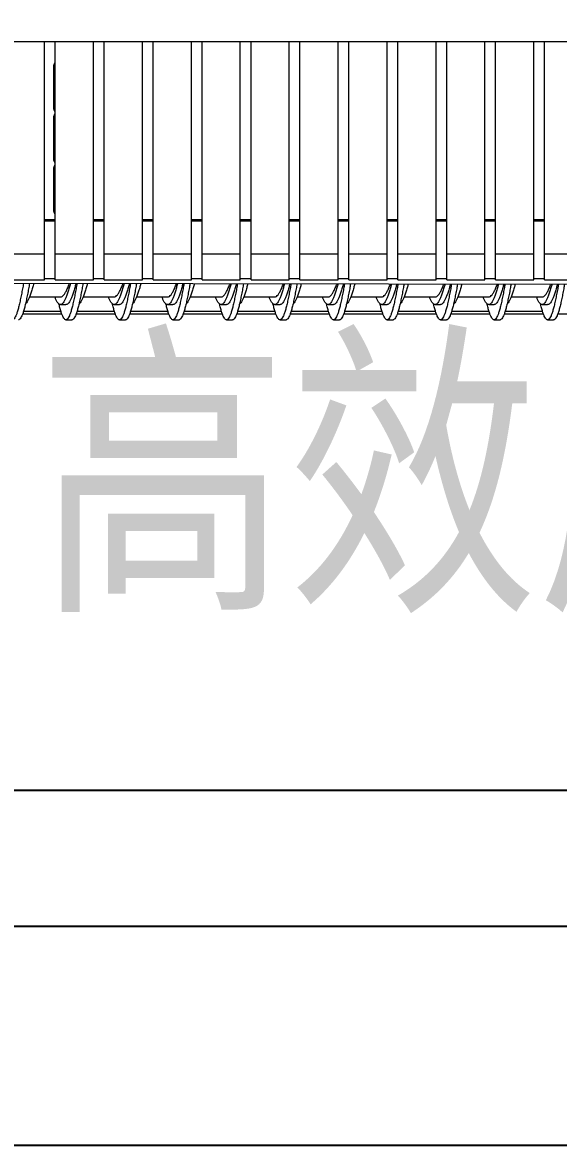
# Model space of a CAD drawing. Extents: x -2187 to 96136, y -11110 to 52208.
# Drawn here: x 48406 to 49107, y 23622 to 25091 of the extents above; entities that cross this region are included whole.
import ezdxf

# ---------------------------------------------------------------- set-up
doc = ezdxf.new("R2010")
doc.units = 0
doc.header["$LTSCALE"] = 1000
doc.header["$MEASUREMENT"] = 0
doc.layers.add('设备型号', color=7, linetype='Continuous')
doc.styles.get("Standard").update_dxf_attribs({"font": 'gbenor.shx', "bigfont": 'gbcbig.shx'})
doc.styles.add('图纸中文说明', font='simplex.shx', dxfattribs={"width": 0.8, "bigfont": 'hztxt.shx'})
doc.dimstyles.new('ISO-25', dxfattribs={"dimscale": 70, "dimtxt": 2.5, "dimasz": 2.5, "dimexe": 1.25, "dimexo": 0.625, "dimtad": 1, "dimtxsty": 'Standard', "dimcen": 2.5, "dimadec": 0, "dimazin": 0, "dimtfac": 1, "dimtmove": 0, "dimatfit": 3, "dimfxl": 0, "dimarcsym": 0})

# ---------------------------------------------------------------- blocks, each defined once
blk = doc.blocks.new('*D138')
at = {"color": 0, "lineweight": -2}
for p, q in [((47340.1, 24729.1), (47340.1, 23998.9)), ((51840.1, 24729.1), (51840.1, 23998.9)), ((51665.1, 24086.4), (47515.1, 24086.4))]:
    blk.add_line(p, q, dxfattribs=at)
at = {"color": 0}
for points in [[(47515.1, 24115.6), (47515.1, 24057.2), (47340.1, 24086.4)], [(51665.1, 24115.6), (51665.1, 24057.2), (51840.1, 24086.4)]]:
    blk.add_solid(points, dxfattribs=at)
at = {"layer": 'Defpoints', "color": 0}
for p in [(47340.1, 24772.8), (51840.1, 24772.8), (47340.1, 24086.4)]:
    blk.add_point(p, dxfattribs=at)
at = {"color": 0, "insert": (49605.7, 24217.7), "char_height": 175, "attachment_point": 5}
blk.add_mtext('4500', dxfattribs=at)
blk = doc.blocks.new('*D140')
at = {"color": 0, "lineweight": -2}
for p, q in [((52096.9, 35905.8), (52902.9, 35905.8)), ((52815.4, 35730.8), (52815.4, 22880.8)), ((46777.2, 22705.8), (52902.9, 22705.8))]:
    blk.add_line(p, q, dxfattribs=at)
at = {"color": 0}
for points in [[(52786.2, 35730.8), (52844.5, 35730.8), (52815.4, 35905.8)], [(52786.2, 22880.8), (52844.5, 22880.8), (52815.4, 22705.8)]]:
    blk.add_solid(points, dxfattribs=at)
at = {"layer": 'Defpoints', "color": 0}
for p in [(52053.1, 35905.8), (46733.5, 22705.8), (52815.4, 22705.8)]:
    blk.add_point(p, dxfattribs=at)
at = {"color": 0, "insert": (52684.1, 29455.8), "char_height": 175, "attachment_point": 5, "rotation": 90}
blk.add_mtext('13200', dxfattribs=at)

msp = doc.modelspace()

# ---------------------------------------------------------------- linework, layer by layer
at = {"color": 7, "linetype": 'Continuous', "lineweight": 15}
for p, q in [((47946.424, 25065.994), (51233.424, 25065.994)), ((48435.117, 24788.058), (48435.117, 25065.994)), ((48449.117, 24788.058), (48449.117, 25065.994)), ((48499.117, 24788.058), (48499.117, 25065.994)), ((48513.117, 24788.058), (48513.117, 25065.994)), ((48563.117, 24788.058), (48563.117, 25065.994)), ((48577.117, 24788.058), (48577.117, 25065.994)), ((48627.117, 24788.058), (48627.117, 25065.994)), ((48641.117, 24788.058), (48641.117, 25065.994)), ((48691.117, 24788.058), (48691.117, 25065.994)), ((48705.117, 24788.058), (48705.117, 25065.994)), ((48755.117, 24788.058), (48755.117, 25065.994)), ((48769.117, 24788.058), (48769.117, 25065.994)), ((48819.117, 24788.058), (48819.117, 25065.994)), ((48833.117, 24788.058), (48833.117, 25065.994)), ((48883.117, 24788.058), (48883.117, 25065.994)), ((48897.117, 24788.058), (48897.117, 25065.994)), ((48947.117, 24788.058), (48947.117, 25065.994)), ((48961.117, 24788.058), (48961.117, 25065.994)), ((49011.117, 24788.058), (49011.117, 25065.994)), ((49025.117, 24788.058), (49025.117, 25065.994)), ((49075.117, 24788.058), (49075.117, 25065.994)), ((49089.117, 24788.058), (49089.117, 25065.994)), ((48446.862, 25034.503), (48446.862, 24978.369)), ((48446.862, 24967.536), (48446.862, 24911.402)), ((48446.862, 24900.569), (48446.862, 24844.435)), ((48449.117, 24857.54), (48446.862, 24857.54)), ((48435.117, 24831.441), (48449.117, 24831.441)), ((48499.117, 24831.441), (48513.117, 24831.441)), ((48563.117, 24831.441), (48577.117, 24831.441)), ((48627.117, 24831.441), (48641.117, 24831.441)), ((48691.117, 24831.441), (48705.117, 24831.441)), ((48755.117, 24831.441), (48769.117, 24831.441)), ((48819.117, 24831.441), (48833.117, 24831.441)), ((48883.117, 24831.441), (48897.117, 24831.441)), ((48947.117, 24831.441), (48961.117, 24831.441)), ((49011.117, 24831.441), (49025.117, 24831.441)), ((49075.117, 24831.441), (49089.117, 24831.441)), ((48435.117, 24788.058), (48385.117, 24788.058)), ((48435.117, 24754.177), (48435.117, 24788.058)), ((48499.117, 24788.058), (48449.117, 24788.058)), ((48449.117, 24754.177), (48449.117, 24788.058)), ((48499.117, 24754.177), (48499.117, 24788.058)), ((48563.117, 24788.058), (48513.117, 24788.058)), ((48513.117, 24754.177), (48513.117, 24788.058)), ((48563.117, 24754.177), (48563.117, 24788.058)), ((48627.117, 24788.058), (48577.117, 24788.058)), ((48577.117, 24754.177), (48577.117, 24788.058)), ((48627.117, 24754.177), (48627.117, 24788.058)), ((48691.117, 24788.058), (48641.117, 24788.058)), ((48641.117, 24754.177), (48641.117, 24788.058)), ((48691.117, 24754.177), (48691.117, 24788.058)), ((48755.117, 24788.058), (48705.117, 24788.058)), ((48705.117, 24754.177), (48705.117, 24788.058)), ((48755.117, 24754.177), (48755.117, 24788.058)), ((48819.117, 24788.058), (48769.117, 24788.058)), ((48769.117, 24754.177), (48769.117, 24788.058)), ((48819.117, 24754.177), (48819.117, 24788.058)), ((48883.117, 24788.058), (48833.117, 24788.058)), ((48833.117, 24754.177), (48833.117, 24788.058)), ((48883.117, 24754.177), (48883.117, 24788.058)), ((48947.117, 24788.058), (48897.117, 24788.058)), ((48897.117, 24754.177), (48897.117, 24788.058)), ((48947.117, 24754.177), (48947.117, 24788.058)), ((49011.117, 24788.058), (48961.117, 24788.058)), ((48961.117, 24754.177), (48961.117, 24788.058)), ((49011.117, 24754.177), (49011.117, 24788.058)), ((49075.117, 24788.058), (49025.117, 24788.058)), ((49025.117, 24754.177), (49025.117, 24788.058)), ((49075.117, 24754.177), (49075.117, 24788.058)), ((49139.117, 24788.058), (49089.117, 24788.058)), ((49089.117, 24754.177), (49089.117, 24788.058)), ((48385.117, 24754.177), (48435.117, 24754.177)), ((48435.117, 24756.04), (48449.117, 24756.04)), ((48449.117, 24754.177), (48499.117, 24754.177)), ((48499.117, 24756.04), (48513.117, 24756.04)), ((48513.117, 24754.177), (48563.117, 24754.177)), ((48563.117, 24756.04), (48577.117, 24756.04)), ((48577.117, 24754.177), (48627.117, 24754.177)), ((48627.117, 24756.04), (48641.117, 24756.04)), ((48641.117, 24754.177), (48691.117, 24754.177)), ((48691.117, 24756.04), (48705.117, 24756.04)), ((48705.117, 24754.177), (48755.117, 24754.177)), ((48755.117, 24756.04), (48769.117, 24756.04)), ((48769.117, 24754.177), (48819.117, 24754.177)), ((48819.117, 24756.04), (48833.117, 24756.04)), ((48833.117, 24754.177), (48883.117, 24754.177)), ((48883.117, 24756.04), (48897.117, 24756.04)), ((48897.117, 24754.177), (48947.117, 24754.177)), ((48947.117, 24756.04), (48961.117, 24756.04)), ((48961.117, 24754.177), (49011.117, 24754.177)), ((49011.117, 24756.04), (49025.117, 24756.04)), ((49025.117, 24754.177), (49075.117, 24754.177)), ((49075.117, 24756.04), (49089.117, 24756.04)), ((49089.117, 24754.177), (49139.117, 24754.177)), ((49512.262, 24747.604), (47940.138, 24750.278)), ((48415.505, 24732.04), (48455.992, 24732.04)), ((48455.992, 24722.116), (48463.049, 24722.116)), ((48485.505, 24732.04), (48525.992, 24732.04)), ((48525.992, 24722.116), (48533.049, 24722.116)), ((48555.505, 24732.04), (48595.992, 24732.04)), ((48595.992, 24722.116), (48603.049, 24722.116)), ((48625.505, 24732.04), (48665.992, 24732.04)), ((48665.992, 24722.116), (48673.049, 24722.116)), ((48695.505, 24732.04), (48735.992, 24732.04)), ((48735.992, 24722.116), (48743.049, 24722.116)), ((48765.505, 24732.04), (48805.992, 24732.04)), ((48805.992, 24722.116), (48813.049, 24722.116)), ((48835.505, 24732.04), (48875.992, 24732.04)), ((48875.992, 24722.116), (48883.049, 24722.116)), ((48905.505, 24732.04), (48945.992, 24732.04)), ((48945.992, 24722.116), (48953.049, 24722.116)), ((48975.505, 24732.04), (49015.992, 24732.04)), ((49015.992, 24722.116), (49023.049, 24722.116)), ((49045.505, 24732.04), (49085.992, 24732.04)), ((49085.992, 24722.116), (49093.049, 24722.116)), ((48457.702, 24709.543), (48406.27, 24709.543)), ((48527.702, 24709.543), (48476.27, 24709.543)), ((48597.702, 24709.543), (48546.27, 24709.543)), ((48667.702, 24709.543), (48616.27, 24709.543)), ((48737.702, 24709.543), (48686.27, 24709.543)), ((48807.702, 24709.543), (48756.27, 24709.543)), ((48877.702, 24709.543), (48826.27, 24709.543)), ((48947.702, 24709.543), (48896.27, 24709.543)), ((49017.702, 24709.543), (48966.27, 24709.543)), ((49087.702, 24709.543), (49036.27, 24709.543)), ((49157.702, 24709.543), (49106.27, 24709.543)), ((48463.049, 24702.116), (48470.935, 24702.116)), ((48533.049, 24702.116), (48540.935, 24702.116)), ((48603.049, 24702.116), (48610.935, 24702.116)), ((48673.049, 24702.116), (48680.935, 24702.116)), ((48743.049, 24702.116), (48750.935, 24702.116)), ((48813.049, 24702.116), (48820.935, 24702.116)), ((48883.049, 24702.116), (48890.935, 24702.116)), ((48953.049, 24702.116), (48960.935, 24702.116)), ((49023.049, 24702.116), (49030.935, 24702.116)), ((49093.049, 24702.116), (49100.935, 24702.116))]:
    msp.add_line(p, q, dxfattribs=at)
at = {"color": 8, "linetype": 'Continuous', "lineweight": 15}
for p, q in [((48449.117, 24858.04), (48446.862, 24858.04)), ((48449.117, 24853.432), (48446.862, 24853.432)), ((48449.117, 24833.011), (48435.117, 24833.011)), ((48513.117, 24833.011), (48499.117, 24833.011)), ((48577.117, 24833.011), (48563.117, 24833.011)), ((48641.117, 24833.011), (48627.117, 24833.011)), ((48705.117, 24833.011), (48691.117, 24833.011)), ((48769.117, 24833.011), (48755.117, 24833.011)), ((48833.117, 24833.011), (48819.117, 24833.011)), ((48897.117, 24833.011), (48883.117, 24833.011)), ((48961.117, 24833.011), (48947.117, 24833.011)), ((49025.117, 24833.011), (49011.117, 24833.011)), ((49089.117, 24833.011), (49075.117, 24833.011)), ((48456.526, 24713.043), (48407.457, 24713.043)), ((48526.526, 24713.043), (48477.457, 24713.043)), ((48596.526, 24713.043), (48547.457, 24713.043)), ((48666.526, 24713.043), (48617.457, 24713.043)), ((48736.526, 24713.043), (48687.457, 24713.043)), ((48806.526, 24713.043), (48757.457, 24713.043)), ((48876.526, 24713.043), (48827.457, 24713.043)), ((48946.526, 24713.043), (48897.457, 24713.043)), ((49016.526, 24713.043), (48967.457, 24713.043)), ((49086.526, 24713.043), (49037.457, 24713.043))]:
    msp.add_line(p, q, dxfattribs=at)
msp.add_lwpolyline([(46733.469, 23622.073), (46733.469, 23909.152), (51841.663, 23909.152), (51841.663, 23622.073)])
at = {"color": 7, "linetype": 'Continuous', "lineweight": 15}
for centre, start, end in [((48451.773, 25034.488), 122.739895, 179.826332), ((48451.773, 24978.644), 180.173668, 237.260105), ((48451.773, 24978.384), 180.173668, 237.260105), ((48451.773, 24967.521), 122.739895, 179.826332), ((48451.773, 24911.677), 180.173668, 237.260105), ((48451.773, 24911.417), 180.173668, 237.260105), ((48451.773, 24900.554), 122.739895, 179.826332), ((48451.773, 24844.71), 180.173668, 237.260105), ((48451.773, 24844.45), 180.173668, 237.260105)]:
    msp.add_arc(centre, 4.91, start, end, dxfattribs=at)
for points, knots in [([(48407.493, 24749.483), (48407.09, 24747.234), (48406.202, 24742.272), (48404.828, 24735.058), (48403.367, 24727.924), (48401.911, 24721.465), (48400.452, 24715.785), (48398.992, 24710.983), (48397.537, 24707.139), (48396.075, 24704.321), (48394.619, 24702.576), (48393.162, 24701.933), (48391.7, 24702.405), (48390.245, 24703.982), (48388.785, 24706.641), (48387.326, 24710.321), (48385.87, 24715.02), (48384.715, 24719.294), (48384.048, 24722.229), (48383.868, 24723.024)], [0, 0, 0, 0, 0.05113944, 0.11285216, 0.17461405, 0.23631335, 0.29805289, 0.35979243, 0.42149173, 0.48325362, 0.54496634, 0.60667906, 0.66844095, 0.73014025, 0.79187979, 0.85361933, 0.91531863, 0.97708052, 1, 1, 1, 1]), ([(48415.376, 24749.47), (48414.974, 24747.226), (48414.087, 24742.267), (48412.714, 24735.058), (48411.252, 24727.924), (48409.797, 24721.465), (48408.338, 24715.786), (48406.878, 24710.982), (48405.423, 24707.145), (48403.961, 24704.301), (48402.504, 24702.651), (48401.496, 24701.961), (48400.972, 24702.142), (48400.934, 24702.155)], [0, 0, 0, 0, 0.08348427, 0.1844317, 0.28545954, 0.38638502, 0.48737632, 0.58836762, 0.6892931, 0.79032094, 0.89126838, 0.99221581, 1, 1, 1, 1]), ([(48421.005, 24749.46), (48420.496, 24747.594), (48419.405, 24743.588), (48417.728, 24738.096), (48415.977, 24733.036), (48414.228, 24728.805), (48412.479, 24725.587), (48411.112, 24723.654), (48410.328, 24723.183), (48410.128, 24723.063)], [0, 0, 0, 0, 0.14032436, 0.30127086, 0.46221735, 0.62308187, 0.78394639, 0.94489289, 1, 1, 1, 1]), ([(48468.982, 24749.379), (48468.481, 24747.54), (48467.397, 24743.562), (48465.728, 24738.097), (48463.977, 24733.032), (48462.228, 24728.817), (48460.479, 24725.54), (48458.728, 24723.285), (48456.977, 24722.107), (48455.228, 24722.038), (48453.479, 24723.07), (48451.728, 24725.207), (48450.055, 24728.152), (48448.967, 24730.808), (48448.463, 24732.04)], [0, 0, 0, 0, 0.07327438, 0.15858148, 0.24388858, 0.32915222, 0.41441587, 0.49972297, 0.58503006, 0.67029371, 0.75555735, 0.84086445, 0.92617155, 1, 1, 1, 1]), ([(48477.471, 24749.364), (48477.076, 24747.156), (48476.195, 24742.233), (48474.828, 24735.059), (48473.367, 24727.924), (48471.911, 24721.465), (48470.452, 24715.785), (48468.992, 24710.983), (48467.537, 24707.139), (48466.075, 24704.321), (48464.619, 24702.576), (48463.162, 24701.933), (48461.7, 24702.405), (48460.245, 24703.982), (48458.785, 24706.641), (48457.326, 24710.321), (48455.87, 24715.02), (48454.715, 24719.294), (48454.048, 24722.229), (48453.868, 24723.024)], [0, 0, 0, 0, 0.05027475, 0.11204371, 0.17386188, 0.2356174, 0.29741321, 0.35920901, 0.42096454, 0.48278271, 0.54455167, 0.60632063, 0.6681388, 0.72989433, 0.79169013, 0.85348594, 0.91524146, 0.97705963, 1, 1, 1, 1]), ([(48455.992, 24732.073), (48456.029, 24732.062), (48456.796, 24731.84), (48458.292, 24732.657), (48460.479, 24734.61), (48462.667, 24737.948), (48464.854, 24742.415), (48466.491, 24746.329), (48467.399, 24748.879), (48467.577, 24749.381)], [0, 0, 0, 0, 0.00966321, 0.19847816, 0.38728674, 0.57609021, 0.76488986, 0.95368694, 1, 1, 1, 1]), ([(48476.036, 24749.367), (48475.536, 24747.532), (48474.453, 24743.558), (48472.785, 24738.098), (48471.034, 24733.032), (48469.285, 24728.82), (48467.537, 24725.531), (48465.785, 24723.317), (48464.288, 24722.18), (48463.376, 24722.233), (48463.048, 24722.252)], [0, 0, 0, 0, 0.11550798, 0.25028213, 0.38505627, 0.51976177, 0.65446727, 0.78924142, 0.92401556, 1, 1, 1, 1]), ([(48485.355, 24749.351), (48484.96, 24747.147), (48484.08, 24742.229), (48482.714, 24735.059), (48481.252, 24727.924), (48479.797, 24721.465), (48478.338, 24715.786), (48476.878, 24710.982), (48475.423, 24707.145), (48473.961, 24704.301), (48472.504, 24702.651), (48471.496, 24701.961), (48470.972, 24702.142), (48470.934, 24702.155)], [0, 0, 0, 0, 0.08211725, 0.18321525, 0.28439379, 0.38546979, 0.48661173, 0.58775366, 0.68882967, 0.7900082, 0.8911062, 0.9922042, 1, 1, 1, 1]), ([(48490.972, 24749.341), (48490.474, 24747.516), (48489.394, 24743.55), (48487.728, 24738.097), (48485.977, 24733.036), (48484.228, 24728.805), (48482.479, 24725.587), (48481.112, 24723.654), (48480.328, 24723.183), (48480.128, 24723.063)], [0, 0, 0, 0, 0.13770919, 0.29914529, 0.46058139, 0.62193527, 0.78328915, 0.94472525, 1, 1, 1, 1]), ([(48538.949, 24749.26), (48538.459, 24747.462), (48537.386, 24743.525), (48535.728, 24738.098), (48533.977, 24733.032), (48532.228, 24728.817), (48530.479, 24725.54), (48528.728, 24723.285), (48526.977, 24722.107), (48525.228, 24722.038), (48523.479, 24723.07), (48521.728, 24725.207), (48520.055, 24728.152), (48518.967, 24730.808), (48518.463, 24732.04)], [0, 0, 0, 0, 0.07178228, 0.15722672, 0.24267117, 0.3280721, 0.41347303, 0.49891748, 0.58436193, 0.66976285, 0.75516378, 0.84060823, 0.92605268, 1, 1, 1, 1]), ([(48547.45, 24749.245), (48547.062, 24747.077), (48546.188, 24742.195), (48544.828, 24735.059), (48543.367, 24727.924), (48541.911, 24721.465), (48540.452, 24715.785), (48538.992, 24710.983), (48537.537, 24707.139), (48536.075, 24704.321), (48534.619, 24702.576), (48533.162, 24701.933), (48531.7, 24702.405), (48530.245, 24703.982), (48528.785, 24706.641), (48527.326, 24710.321), (48525.87, 24715.02), (48524.715, 24719.294), (48524.048, 24722.229), (48523.868, 24723.024)], [0, 0, 0, 0, 0.04940848, 0.11123378, 0.17310833, 0.23492019, 0.29677236, 0.35862453, 0.42043639, 0.48231094, 0.54413624, 0.60596155, 0.6678361, 0.72964796, 0.79150013, 0.8533523, 0.91516415, 0.97703871, 1, 1, 1, 1]), ([(48525.992, 24732.073), (48526.029, 24732.062), (48526.796, 24731.84), (48528.292, 24732.657), (48530.479, 24734.61), (48532.667, 24737.948), (48534.854, 24742.416), (48536.477, 24746.292), (48537.37, 24748.8), (48537.535, 24749.262)], [0, 0, 0, 0, 0.00969903, 0.1992138, 0.38872218, 0.57822543, 0.76772484, 0.95722168, 1, 1, 1, 1]), ([(48546.003, 24749.248), (48545.514, 24747.454), (48544.442, 24743.521), (48542.785, 24738.098), (48541.034, 24733.032), (48539.285, 24728.82), (48537.537, 24725.531), (48535.785, 24723.317), (48534.288, 24722.18), (48533.376, 24722.233), (48533.048, 24722.252)], [0, 0, 0, 0, 0.11325597, 0.24837327, 0.38349056, 0.51853903, 0.65358751, 0.7887048, 0.9238221, 1, 1, 1, 1]), ([(48555.333, 24749.232), (48554.946, 24747.068), (48554.072, 24742.191), (48552.714, 24735.059), (48551.252, 24727.924), (48549.797, 24721.465), (48548.338, 24715.786), (48546.878, 24710.982), (48545.423, 24707.145), (48543.961, 24704.301), (48542.504, 24702.651), (48541.496, 24701.961), (48540.972, 24702.142), (48540.934, 24702.155)], [0, 0, 0, 0, 0.08074616, 0.18199517, 0.28332484, 0.38455183, 0.48584485, 0.58713786, 0.68836486, 0.78969452, 0.89094354, 0.99219255, 1, 1, 1, 1]), ([(48560.939, 24749.222), (48560.452, 24747.437), (48559.383, 24743.513), (48557.728, 24738.097), (48555.977, 24733.036), (48554.228, 24728.805), (48552.479, 24725.587), (48551.112, 24723.654), (48550.328, 24723.183), (48550.128, 24723.063)], [0, 0, 0, 0, 0.13507806, 0.29700675, 0.45893545, 0.62078167, 0.78262789, 0.94455659, 1, 1, 1, 1]), ([(48608.916, 24749.141), (48608.437, 24747.384), (48607.375, 24743.487), (48605.728, 24738.098), (48603.977, 24733.032), (48602.228, 24728.817), (48600.479, 24725.54), (48598.728, 24723.285), (48596.977, 24722.107), (48595.228, 24722.038), (48593.479, 24723.07), (48591.728, 24725.207), (48590.055, 24728.152), (48588.967, 24730.808), (48588.463, 24732.04)], [0, 0, 0, 0, 0.07028535, 0.1558676, 0.24144984, 0.32698849, 0.41252715, 0.49810939, 0.58369163, 0.66923029, 0.75476894, 0.84035118, 0.92593342, 1, 1, 1, 1]), ([(48617.428, 24749.126), (48617.047, 24746.998), (48616.18, 24742.157), (48614.828, 24735.059), (48613.367, 24727.923), (48611.911, 24721.465), (48610.452, 24715.785), (48608.992, 24710.983), (48607.537, 24707.139), (48606.075, 24704.321), (48604.619, 24702.576), (48603.162, 24701.933), (48601.7, 24702.405), (48600.245, 24703.982), (48598.785, 24706.641), (48597.326, 24710.321), (48595.87, 24715.02), (48594.715, 24719.294), (48594.048, 24722.229), (48593.868, 24723.024)], [0, 0, 0, 0, 0.04854062, 0.11042237, 0.17235341, 0.2342217, 0.29613034, 0.35803898, 0.41990727, 0.48183831, 0.54372006, 0.6056018, 0.66753285, 0.72940113, 0.79130977, 0.85321841, 0.9150867, 0.97701774, 1, 1, 1, 1]), ([(48595.992, 24732.073), (48596.029, 24732.062), (48596.796, 24731.84), (48598.292, 24732.657), (48600.479, 24734.611), (48602.667, 24737.947), (48604.854, 24742.417), (48606.462, 24746.255), (48607.342, 24748.721), (48607.492, 24749.143)], [0, 0, 0, 0, 0.00973511, 0.19995491, 0.3901683, 0.58037654, 0.77058092, 0.96078272, 1, 1, 1, 1]), ([(48615.97, 24749.129), (48615.492, 24747.376), (48614.431, 24743.484), (48612.785, 24738.098), (48611.034, 24733.032), (48609.285, 24728.82), (48607.537, 24725.531), (48605.785, 24723.317), (48604.288, 24722.18), (48603.376, 24722.233), (48603.048, 24722.252)], [0, 0, 0, 0, 0.11099247, 0.24645466, 0.38191686, 0.51731006, 0.65270325, 0.78816545, 0.92362764, 1, 1, 1, 1]), ([(48625.312, 24749.113), (48624.931, 24746.989), (48624.065, 24742.152), (48622.714, 24735.059), (48621.252, 24727.923), (48619.797, 24721.465), (48618.338, 24715.786), (48616.878, 24710.982), (48615.423, 24707.145), (48613.961, 24704.301), (48612.504, 24702.651), (48611.496, 24701.961), (48610.972, 24702.142), (48610.934, 24702.155)], [0, 0, 0, 0, 0.07937096, 0.18077145, 0.2822527, 0.38363113, 0.48507568, 0.58652022, 0.68789865, 0.78937991, 0.89078039, 0.99218087, 1, 1, 1, 1]), ([(48630.906, 24749.103), (48630.43, 24747.359), (48629.372, 24743.476), (48627.728, 24738.097), (48625.977, 24733.036), (48624.228, 24728.805), (48622.479, 24725.586), (48621.112, 24723.654), (48620.328, 24723.183), (48620.128, 24723.063)], [0, 0, 0, 0, 0.13243082, 0.29485512, 0.45727943, 0.61962101, 0.78196259, 0.94438689, 1, 1, 1, 1]), ([(48678.883, 24749.022), (48678.415, 24747.305), (48677.364, 24743.45), (48675.728, 24738.098), (48673.977, 24733.032), (48672.228, 24728.817), (48670.479, 24725.54), (48668.728, 24723.285), (48666.977, 24722.107), (48665.228, 24722.038), (48663.479, 24723.07), (48661.728, 24725.207), (48660.055, 24728.152), (48658.967, 24730.808), (48658.463, 24732.04)], [0, 0, 0, 0, 0.0687836, 0.15450408, 0.24022456, 0.32590139, 0.41157821, 0.49729869, 0.58301918, 0.668696, 0.75437282, 0.8400933, 0.92581379, 1, 1, 1, 1]), ([(48687.407, 24749.007), (48687.033, 24746.919), (48686.173, 24742.118), (48684.828, 24735.059), (48683.367, 24727.923), (48681.911, 24721.465), (48680.452, 24715.785), (48678.992, 24710.983), (48677.537, 24707.139), (48676.075, 24704.321), (48674.619, 24702.576), (48673.162, 24701.933), (48671.7, 24702.405), (48670.245, 24703.982), (48668.785, 24706.641), (48667.326, 24710.321), (48665.87, 24715.02), (48664.715, 24719.294), (48664.048, 24722.229), (48663.868, 24723.024)], [0, 0, 0, 0, 0.04767118, 0.10960948, 0.17159711, 0.23352194, 0.29548715, 0.35745236, 0.41937718, 0.48136482, 0.54330311, 0.60524141, 0.66722904, 0.72915386, 0.79111907, 0.85308429, 0.91500911, 0.97699674, 1, 1, 1, 1]), ([(48665.992, 24732.073), (48666.029, 24732.062), (48666.796, 24731.84), (48668.292, 24732.657), (48670.479, 24734.611), (48672.667, 24737.947), (48674.854, 24742.418), (48676.448, 24746.218), (48677.313, 24748.643), (48677.449, 24749.024)], [0, 0, 0, 0, 0.00977146, 0.20070156, 0.39162522, 0.58254371, 0.77345833, 0.96437036, 1, 1, 1, 1]), ([(48685.937, 24749.01), (48685.47, 24747.297), (48684.42, 24743.446), (48682.785, 24738.099), (48681.034, 24733.032), (48679.285, 24728.82), (48677.537, 24725.531), (48675.785, 24723.317), (48674.288, 24722.18), (48673.376, 24722.233), (48673.048, 24722.252)], [0, 0, 0, 0, 0.10871738, 0.24452624, 0.3803351, 0.51607479, 0.65181447, 0.78762334, 0.9234322, 1, 1, 1, 1]), ([(48695.29, 24748.994), (48694.917, 24746.91), (48694.058, 24742.114), (48692.714, 24735.059), (48691.252, 24727.923), (48689.797, 24721.465), (48688.338, 24715.786), (48686.878, 24710.982), (48685.423, 24707.145), (48683.961, 24704.301), (48682.504, 24702.651), (48681.496, 24701.961), (48680.972, 24702.142), (48680.934, 24702.155)], [0, 0, 0, 0, 0.07799164, 0.17954405, 0.28117735, 0.38270766, 0.4843042, 0.58590073, 0.68743105, 0.78906435, 0.89061675, 0.99216916, 1, 1, 1, 1]), ([(48700.873, 24748.984), (48700.408, 24747.281), (48699.361, 24743.438), (48697.728, 24738.098), (48695.977, 24733.035), (48694.228, 24728.805), (48692.479, 24725.586), (48691.112, 24723.654), (48690.328, 24723.183), (48690.128, 24723.063)], [0, 0, 0, 0, 0.12976732, 0.29269028, 0.45561324, 0.61845322, 0.7812932, 0.94421616, 1, 1, 1, 1]), ([(48748.85, 24748.903), (48748.393, 24747.227), (48747.353, 24743.413), (48745.728, 24738.099), (48743.977, 24733.032), (48742.228, 24728.817), (48740.479, 24725.54), (48738.728, 24723.285), (48736.977, 24722.107), (48735.228, 24722.038), (48733.479, 24723.07), (48731.728, 24725.207), (48730.055, 24728.152), (48728.967, 24730.808), (48728.463, 24732.04)], [0, 0, 0, 0, 0.067276982, 0.153136153, 0.238995323, 0.324810762, 0.410626201, 0.496485371, 0.582344542, 0.66815998, 0.753975419, 0.839834589, 0.92569376, 1, 1, 1, 1]), ([(48757.385, 24748.888), (48757.019, 24746.84), (48756.166, 24742.08), (48754.828, 24735.059), (48753.367, 24727.923), (48751.911, 24721.465), (48750.452, 24715.785), (48748.992, 24710.983), (48747.537, 24707.139), (48746.075, 24704.321), (48744.619, 24702.576), (48743.162, 24701.933), (48741.7, 24702.405), (48740.245, 24703.982), (48738.785, 24706.641), (48737.326, 24710.321), (48735.87, 24715.02), (48734.715, 24719.294), (48734.048, 24722.229), (48733.868, 24723.024)], [0, 0, 0, 0, 0.04680016, 0.1087951, 0.17083943, 0.23282089, 0.29484278, 0.35686466, 0.41884613, 0.48089046, 0.5428854, 0.60488035, 0.66692468, 0.72890614, 0.79092802, 0.85294991, 0.91493137, 0.9769757, 1, 1, 1, 1]), ([(48735.992, 24732.073), (48736.029, 24732.062), (48736.796, 24731.84), (48738.292, 24732.657), (48740.479, 24734.611), (48742.667, 24737.947), (48744.854, 24742.42), (48746.434, 24746.18), (48747.285, 24748.564), (48747.406, 24748.905)], [0, 0, 0, 0, 0.009808084, 0.201453805, 0.393093056, 0.584727124, 0.776357304, 0.96798489, 1, 1, 1, 1]), ([(48755.904, 24748.891), (48755.448, 24747.219), (48754.409, 24743.409), (48752.785, 24738.099), (48751.034, 24733.031), (48749.285, 24728.82), (48747.537, 24725.531), (48745.785, 24723.317), (48744.288, 24722.18), (48743.376, 24722.233), (48743.048, 24722.252)], [0, 0, 0, 0, 0.10643061, 0.24258792, 0.37874522, 0.51483318, 0.65092113, 0.78707844, 0.92323575, 1, 1, 1, 1]), ([(48765.269, 24748.875), (48764.903, 24746.832), (48764.051, 24742.076), (48762.714, 24735.06), (48761.252, 24727.923), (48759.797, 24721.465), (48758.338, 24715.786), (48756.878, 24710.982), (48755.423, 24707.145), (48753.961, 24704.301), (48752.504, 24702.651), (48751.496, 24701.961), (48750.972, 24702.142), (48750.934, 24702.155)], [0, 0, 0, 0, 0.07660819, 0.17831297, 0.28009877, 0.38178143, 0.48353041, 0.58527939, 0.68696205, 0.78874784, 0.89045263, 0.99215741, 1, 1, 1, 1]), ([(48770.84, 24748.865), (48770.386, 24747.202), (48769.35, 24743.401), (48767.728, 24738.098), (48765.977, 24733.035), (48764.228, 24728.805), (48762.479, 24725.586), (48761.112, 24723.654), (48760.328, 24723.183), (48760.128, 24723.063)], [0, 0, 0, 0, 0.127087426, 0.290512111, 0.453936795, 0.617278241, 0.780619686, 0.94404437, 1, 1, 1, 1]), ([(48818.817, 24748.784), (48818.371, 24747.149), (48817.342, 24743.375), (48815.728, 24738.099), (48813.977, 24733.032), (48812.228, 24728.817), (48810.479, 24725.54), (48808.728, 24723.285), (48806.977, 24722.107), (48805.228, 24722.038), (48803.479, 24723.07), (48801.728, 24725.207), (48800.055, 24728.152), (48798.967, 24730.808), (48798.463, 24732.04)], [0, 0, 0, 0, 0.06576548, 0.15176379, 0.2377621, 0.3237166, 0.40967111, 0.49566941, 0.58166772, 0.66762223, 0.75357673, 0.83957504, 0.92557334, 1, 1, 1, 1]), ([(48827.364, 24748.769), (48827.004, 24746.762), (48826.159, 24742.042), (48824.828, 24735.06), (48823.367, 24727.923), (48821.911, 24721.465), (48820.452, 24715.785), (48818.992, 24710.983), (48817.537, 24707.139), (48816.075, 24704.321), (48814.619, 24702.576), (48813.162, 24701.933), (48811.7, 24702.405), (48810.245, 24703.982), (48808.785, 24706.641), (48807.326, 24710.321), (48805.87, 24715.02), (48804.715, 24719.294), (48804.048, 24722.229), (48803.868, 24723.024)], [0, 0, 0, 0, 0.04592753, 0.10797923, 0.17008036, 0.23211856, 0.29419723, 0.3562759, 0.4183141, 0.48041523, 0.54246693, 0.60451863, 0.66661976, 0.72865796, 0.79073663, 0.85281529, 0.91485349, 0.97695462, 1, 1, 1, 1]), ([(48805.992, 24732.073), (48806.029, 24732.062), (48806.796, 24731.84), (48808.292, 24732.657), (48810.479, 24734.611), (48812.667, 24737.946), (48814.854, 24742.421), (48816.419, 24746.143), (48817.256, 24748.485), (48817.364, 24748.786)], [0, 0, 0, 0, 0.00984498, 0.20221171, 0.39457194, 0.58692697, 0.77927809, 0.97162662, 1, 1, 1, 1]), ([(48825.871, 24748.772), (48825.426, 24747.141), (48824.398, 24743.372), (48822.785, 24738.099), (48821.034, 24733.031), (48819.285, 24728.82), (48817.537, 24725.531), (48815.785, 24723.317), (48814.288, 24722.18), (48813.376, 24722.233), (48813.048, 24722.252)], [0, 0, 0, 0, 0.10413208, 0.24063962, 0.37714717, 0.51358518, 0.6500232, 0.78653074, 0.92303829, 1, 1, 1, 1]), ([(48835.247, 24748.756), (48834.888, 24746.753), (48834.044, 24742.037), (48832.714, 24735.06), (48831.252, 24727.923), (48829.797, 24721.465), (48828.338, 24715.786), (48826.878, 24710.982), (48825.423, 24707.145), (48823.961, 24704.301), (48822.504, 24702.651), (48821.496, 24701.961), (48820.972, 24702.142), (48820.934, 24702.155)], [0, 0, 0, 0, 0.07522057, 0.17707819, 0.27901695, 0.38085241, 0.48275429, 0.58465617, 0.68649163, 0.78843039, 0.89028801, 0.99214562, 1, 1, 1, 1]), ([(48840.807, 24748.746), (48840.364, 24747.124), (48839.339, 24743.364), (48837.728, 24738.098), (48835.977, 24733.035), (48834.228, 24728.805), (48832.479, 24725.586), (48831.112, 24723.654), (48830.328, 24723.183), (48830.128, 24723.063)], [0, 0, 0, 0, 0.12439097, 0.28832048, 0.45224999, 0.616096, 0.77994201, 0.94387152, 1, 1, 1, 1]), ([(48888.784, 24748.665), (48888.349, 24747.07), (48887.331, 24743.338), (48885.728, 24738.1), (48883.977, 24733.032), (48882.228, 24728.817), (48880.479, 24725.54), (48878.728, 24723.285), (48876.977, 24722.107), (48875.228, 24722.038), (48873.479, 24723.07), (48871.728, 24725.207), (48870.055, 24728.152), (48868.967, 24730.808), (48868.463, 24732.04)], [0, 0, 0, 0, 0.06424908, 0.15038697, 0.23652487, 0.32261889, 0.40871291, 0.49485081, 0.5809887, 0.66708273, 0.75317675, 0.83931464, 0.92545254, 1, 1, 1, 1]), ([(48897.342, 24748.65), (48896.99, 24746.683), (48896.152, 24742.003), (48894.828, 24735.06), (48893.367, 24727.923), (48891.911, 24721.465), (48890.452, 24715.785), (48888.992, 24710.983), (48887.537, 24707.139), (48886.075, 24704.321), (48884.619, 24702.576), (48883.162, 24701.933), (48881.7, 24702.405), (48880.245, 24703.982), (48878.785, 24706.641), (48877.326, 24710.321), (48875.87, 24715.02), (48874.715, 24719.294), (48874.048, 24722.229), (48873.868, 24723.024)], [0, 0, 0, 0, 0.04505331, 0.10716187, 0.1693199, 0.23141495, 0.2935505, 0.35568605, 0.4177811, 0.47993913, 0.54204769, 0.60415625, 0.66631428, 0.72840933, 0.79054488, 0.85268043, 0.91477547, 0.97693351, 1, 1, 1, 1]), ([(48875.992, 24732.073), (48876.029, 24732.062), (48876.796, 24731.84), (48878.292, 24732.657), (48880.479, 24734.611), (48882.667, 24737.946), (48884.854, 24742.422), (48886.405, 24746.106), (48887.228, 24748.406), (48887.321, 24748.667)], [0, 0, 0, 0, 0.00988216, 0.20297534, 0.39606199, 0.58914343, 0.78222095, 0.97529585, 1, 1, 1, 1]), ([(48895.838, 24748.653), (48895.404, 24747.062), (48894.387, 24743.334), (48892.785, 24738.1), (48891.034, 24733.031), (48889.285, 24728.82), (48887.537, 24725.531), (48885.785, 24723.317), (48884.288, 24722.18), (48883.376, 24722.233), (48883.048, 24722.252)], [0, 0, 0, 0, 0.10182169, 0.23868128, 0.37554087, 0.51233075, 0.64912063, 0.78598022, 0.92283981, 1, 1, 1, 1]), ([(48905.226, 24748.637), (48904.874, 24746.674), (48904.037, 24741.999), (48902.714, 24735.06), (48901.252, 24727.923), (48899.797, 24721.465), (48898.338, 24715.786), (48896.878, 24710.982), (48895.423, 24707.145), (48893.961, 24704.301), (48892.504, 24702.651), (48891.496, 24701.961), (48890.972, 24702.142), (48890.934, 24702.155)], [0, 0, 0, 0, 0.07382878, 0.175839693, 0.277931866, 0.379920591, 0.481975834, 0.584031078, 0.686019802, 0.788111976, 0.890122889, 0.992133802, 1, 1, 1, 1]), ([(48910.774, 24748.627), (48910.342, 24747.046), (48909.328, 24743.327), (48907.728, 24738.099), (48905.977, 24733.035), (48904.228, 24728.805), (48902.479, 24725.586), (48901.112, 24723.654), (48900.328, 24723.183), (48900.128, 24723.063)], [0, 0, 0, 0, 0.12167781, 0.28611527, 0.45055273, 0.61490643, 0.77926014, 0.9436976, 1, 1, 1, 1]), ([(48958.751, 24748.546), (48958.327, 24746.992), (48957.32, 24743.301), (48955.728, 24738.1), (48953.977, 24733.032), (48952.228, 24728.817), (48950.479, 24725.54), (48948.728, 24723.285), (48946.977, 24722.107), (48945.228, 24722.038), (48943.479, 24723.07), (48941.728, 24725.207), (48940.055, 24728.152), (48938.967, 24730.808), (48938.463, 24732.04)], [0, 0, 0, 0, 0.06272774, 0.14900568, 0.23528362, 0.32151761, 0.4077516, 0.49402954, 0.58030748, 0.66654147, 0.75277546, 0.8390534, 0.92533134, 1, 1, 1, 1]), ([(48967.321, 24748.531), (48966.976, 24746.604), (48966.145, 24741.965), (48964.828, 24735.06), (48963.367, 24727.923), (48961.911, 24721.465), (48960.452, 24715.785), (48958.992, 24710.983), (48957.537, 24707.139), (48956.075, 24704.321), (48954.619, 24702.576), (48953.162, 24701.933), (48951.7, 24702.405), (48950.245, 24703.982), (48948.785, 24706.641), (48947.326, 24710.321), (48945.87, 24715.02), (48944.715, 24719.294), (48944.048, 24722.229), (48943.868, 24723.024)], [0, 0, 0, 0, 0.04417748, 0.106343, 0.16855804, 0.23071004, 0.29290258, 0.35509512, 0.41724711, 0.47946216, 0.54162768, 0.6037932, 0.66600824, 0.72816024, 0.79035278, 0.85254531, 0.91469731, 0.97691235, 1, 1, 1, 1]), ([(48945.992, 24732.073), (48946.029, 24732.062), (48946.796, 24731.84), (48948.292, 24732.656), (48950.479, 24734.611), (48952.667, 24737.945), (48954.854, 24742.424), (48956.391, 24746.069), (48957.199, 24748.327), (48957.278, 24748.548)], [0, 0, 0, 0, 0.00991962, 0.20374476, 0.39756334, 0.59137669, 0.78518611, 0.9789929, 1, 1, 1, 1]), ([(48965.805, 24748.534), (48965.382, 24746.984), (48964.376, 24743.297), (48962.785, 24738.1), (48961.034, 24733.031), (48959.285, 24728.82), (48957.537, 24725.531), (48955.785, 24723.317), (48954.288, 24722.18), (48953.376, 24722.233), (48953.048, 24722.252)], [0, 0, 0, 0, 0.09949936, 0.23671281, 0.37392627, 0.51106983, 0.6482134, 0.78542685, 0.9226403, 1, 1, 1, 1]), ([(48975.204, 24748.518), (48974.86, 24746.595), (48974.029, 24741.961), (48972.714, 24735.06), (48971.252, 24727.923), (48969.797, 24721.465), (48968.338, 24715.786), (48966.878, 24710.982), (48965.423, 24707.145), (48963.961, 24704.301), (48962.504, 24702.651), (48961.496, 24701.961), (48960.972, 24702.142), (48960.934, 24702.155)], [0, 0, 0, 0, 0.07243279, 0.17459746, 0.27684352, 0.37898597, 0.48119503, 0.5834041, 0.68554655, 0.7877926, 0.88995727, 0.99212195, 1, 1, 1, 1]), ([(48980.741, 24748.508), (48980.321, 24746.967), (48979.317, 24743.289), (48977.728, 24738.099), (48975.977, 24733.035), (48974.228, 24728.805), (48972.479, 24725.586), (48971.112, 24723.654), (48970.328, 24723.183), (48970.128, 24723.063)], [0, 0, 0, 0, 0.11894777, 0.28389635, 0.44884492, 0.61370947, 0.77857403, 0.9435226, 1, 1, 1, 1]), ([(49028.718, 24748.427), (49028.305, 24746.913), (49027.309, 24743.263), (49025.728, 24738.1), (49023.977, 24733.032), (49022.228, 24728.818), (49020.479, 24725.54), (49018.728, 24723.285), (49016.977, 24722.107), (49015.228, 24722.038), (49013.479, 24723.07), (49011.728, 24725.207), (49010.055, 24728.152), (49008.967, 24730.808), (49008.463, 24732.04)], [0, 0, 0, 0, 0.061201451, 0.147619887, 0.234038323, 0.320412743, 0.406787162, 0.493205599, 0.579624035, 0.665998455, 0.752372874, 0.83879131, 0.925209747, 1, 1, 1, 1]), ([(49037.299, 24748.412), (49036.961, 24746.525), (49036.137, 24741.927), (49034.828, 24735.06), (49033.367, 24727.923), (49031.911, 24721.465), (49030.452, 24715.785), (49028.992, 24710.983), (49027.537, 24707.139), (49026.075, 24704.321), (49024.619, 24702.576), (49023.162, 24701.933), (49021.7, 24702.405), (49020.245, 24703.982), (49018.785, 24706.641), (49017.326, 24710.321), (49015.87, 24715.02), (49014.715, 24719.294), (49014.048, 24722.229), (49013.868, 24723.024)], [0, 0, 0, 0, 0.04330005, 0.10552263, 0.16779479, 0.23000384, 0.29225347, 0.3545031, 0.41671215, 0.47898431, 0.5412069, 0.60342948, 0.66570164, 0.72791069, 0.79016032, 0.85240995, 0.914619, 0.97689116, 1, 1, 1, 1]), ([(49015.992, 24732.073), (49016.029, 24732.062), (49016.796, 24731.84), (49018.292, 24732.656), (49020.479, 24734.611), (49022.667, 24737.945), (49024.854, 24742.425), (49026.377, 24746.031), (49027.17, 24748.248), (49027.235, 24748.429)], [0, 0, 0, 0, 0.009957368, 0.204520029, 0.39907612, 0.59362695, 0.788173833, 0.982718083, 1, 1, 1, 1]), ([(49035.772, 24748.415), (49035.36, 24746.906), (49034.365, 24743.26), (49032.785, 24738.101), (49031.034, 24733.031), (49029.285, 24728.82), (49027.537, 24725.531), (49025.785, 24723.317), (49024.288, 24722.18), (49023.376, 24722.233), (49023.048, 24722.252)], [0, 0, 0, 0, 0.09716499, 0.23473414, 0.37230329, 0.50980238, 0.64730146, 0.78487061, 0.92243976, 1, 1, 1, 1]), ([(49045.183, 24748.399), (49044.845, 24746.516), (49044.022, 24741.922), (49042.714, 24735.06), (49041.252, 24727.923), (49039.797, 24721.465), (49038.338, 24715.786), (49036.878, 24710.982), (49035.423, 24707.145), (49033.961, 24704.301), (49032.504, 24702.651), (49031.496, 24701.961), (49030.972, 24702.142), (49030.934, 24702.155)], [0, 0, 0, 0, 0.07103259, 0.17335148, 0.27575188, 0.37804852, 0.48041188, 0.58277523, 0.68507187, 0.78747227, 0.88979116, 0.99211005, 1, 1, 1, 1]), ([(49050.708, 24748.389), (49050.299, 24746.889), (49049.306, 24743.252), (49047.728, 24738.1), (49045.977, 24733.035), (49044.228, 24728.805), (49042.479, 24725.586), (49041.112, 24723.654), (49040.328, 24723.183), (49040.128, 24723.063)], [0, 0, 0, 0, 0.11620072, 0.28166359, 0.44712646, 0.61250505, 0.77788364, 0.94334651, 1, 1, 1, 1]), ([(49098.685, 24748.308), (49098.283, 24746.835), (49097.298, 24743.226), (49095.728, 24738.101), (49093.977, 24733.031), (49092.228, 24728.818), (49090.479, 24725.54), (49088.728, 24723.285), (49086.977, 24722.107), (49085.228, 24722.038), (49083.479, 24723.07), (49081.728, 24725.207), (49080.055, 24728.152), (49078.967, 24730.808), (49078.463, 24732.04)], [0, 0, 0, 0, 0.05967018, 0.14622957, 0.23278897, 0.31930427, 0.40581958, 0.49237897, 0.57893836, 0.66545367, 0.75196897, 0.83852836, 0.92508776, 1, 1, 1, 1]), ([(49107.278, 24748.293), (49106.947, 24746.446), (49106.13, 24741.888), (49104.828, 24735.061), (49103.367, 24727.923), (49101.911, 24721.465), (49100.452, 24715.785), (49098.992, 24710.983), (49097.537, 24707.139), (49096.075, 24704.321), (49094.619, 24702.576), (49093.162, 24701.933), (49091.7, 24702.405), (49090.245, 24703.982), (49088.785, 24706.641), (49087.326, 24710.321), (49085.87, 24715.02), (49084.715, 24719.294), (49084.048, 24722.229), (49083.868, 24723.024)], [0, 0, 0, 0, 0.042421, 0.10470076, 0.16703013, 0.22929635, 0.29160317, 0.35391, 0.41617621, 0.47850558, 0.54078534, 0.6030651, 0.66539447, 0.72766069, 0.78996751, 0.85227434, 0.91454055, 0.97686993, 1, 1, 1, 1]), ([(49085.992, 24732.073), (49086.029, 24732.062), (49086.796, 24731.84), (49088.292, 24732.656), (49090.479, 24734.611), (49092.667, 24737.945), (49094.854, 24742.427), (49096.362, 24745.994), (49097.142, 24748.169), (49097.192, 24748.31)], [0, 0, 0, 0, 0.0099954, 0.20530122, 0.40060045, 0.5958944, 0.79118438, 0.98647173, 1, 1, 1, 1]), ([(49105.739, 24748.296), (49105.338, 24746.827), (49104.354, 24743.222), (49102.785, 24738.101), (49101.034, 24733.031), (49099.285, 24728.82), (49097.537, 24725.531), (49095.785, 24723.317), (49094.288, 24722.18), (49093.376, 24722.233), (49093.048, 24722.252)], [0, 0, 0, 0, 0.09481848, 0.23274518, 0.37067188, 0.50852833, 0.64638478, 0.78431148, 0.92223818, 1, 1, 1, 1]), ([(49115.161, 24748.28), (49114.831, 24746.437), (49114.015, 24741.884), (49112.714, 24735.061), (49111.252, 24727.923), (49109.797, 24721.465), (49108.338, 24715.786), (49106.878, 24710.982), (49105.423, 24707.145), (49103.961, 24704.301), (49102.504, 24702.651), (49101.496, 24701.961), (49100.972, 24702.142), (49100.934, 24702.155)], [0, 0, 0, 0, 0.06962815, 0.17210174, 0.27465695, 0.37710824, 0.47962635, 0.58214446, 0.68459575, 0.78715096, 0.88962454, 0.99209813, 1, 1, 1, 1])]:
    msp.add_open_spline(points, degree=3, knots=knots, dxfattribs=at)
at = {"layer": '设备型号', "color": 6}
msp.add_line((58819.616, 23622.073), (39073.688, 23622.073), dxfattribs=at)

# ---------------------------------------------------------------- texts
at = {"color": 1, "insert": (50717.398, 24318.456), "char_height": 300, "width": 2428.892, "attachment_point": 9, "style": '图纸中文说明'}
msp.add_mtext('{\\fSimSun|b0|i0|c134|p2;高效展平送布机}', dxfattribs=at)

# ---------------------------------------------------------------- dimensions: what is measured, and where the dimension line sits
at = {"color": 1}
for base, p1, p2, angle, picture, middle in [((52815.373, 22705.848), (52053.107, 35905.844), (46733.469, 22705.848), 90, '*D140', (52815.373, 29455.846)), ((47340.112, 24086.415), (51840.112, 24772.823), (47340.112, 24772.823), 180, '*D138', (49605.686, 24086.415))]:
    dim = msp.add_linear_dim(base=base, p1=p1, p2=p2, angle=angle, dimstyle='ISO-25', dxfattribs=at)
    dim.commit()
    dim.dimension.update_dxf_attribs({"geometry": picture, "text_midpoint": middle, "dimtype": 160})

doc.saveas('drawing.dxf')
